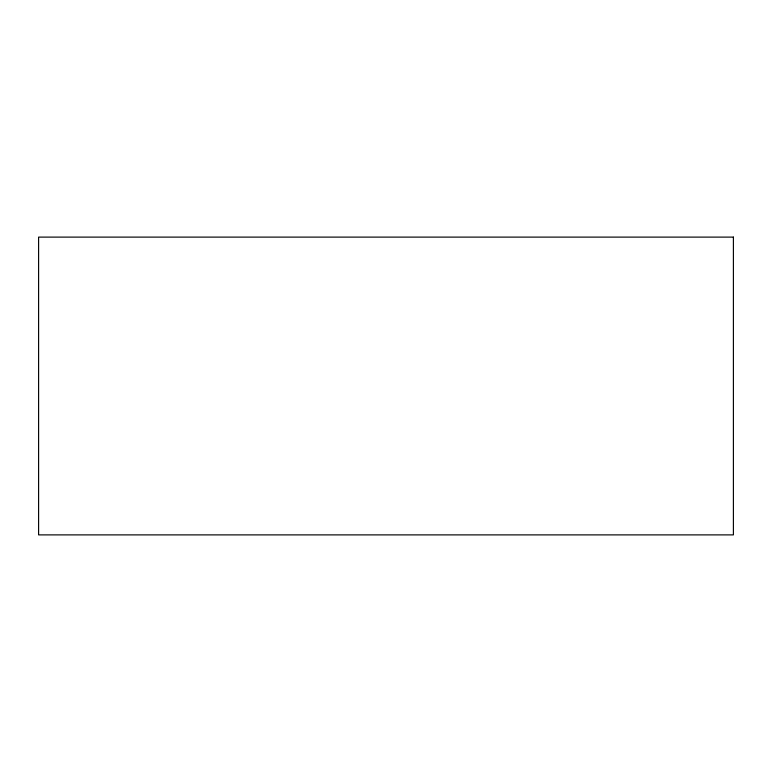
<?xml version="1.0" encoding="UTF-8"?>
<svg xmlns="http://www.w3.org/2000/svg" width="772" height="772" viewBox="0 0 772 772"><rect width="100%" height="100%" fill="white"/><g stroke="black" fill="none" stroke-linecap="round" stroke-linejoin="round"><path stroke-width="1.16" d="M733.4 237.11L38.6 237.11L38.6 534.89L733.4 534.89L733.4 237.11"/></g></svg>
